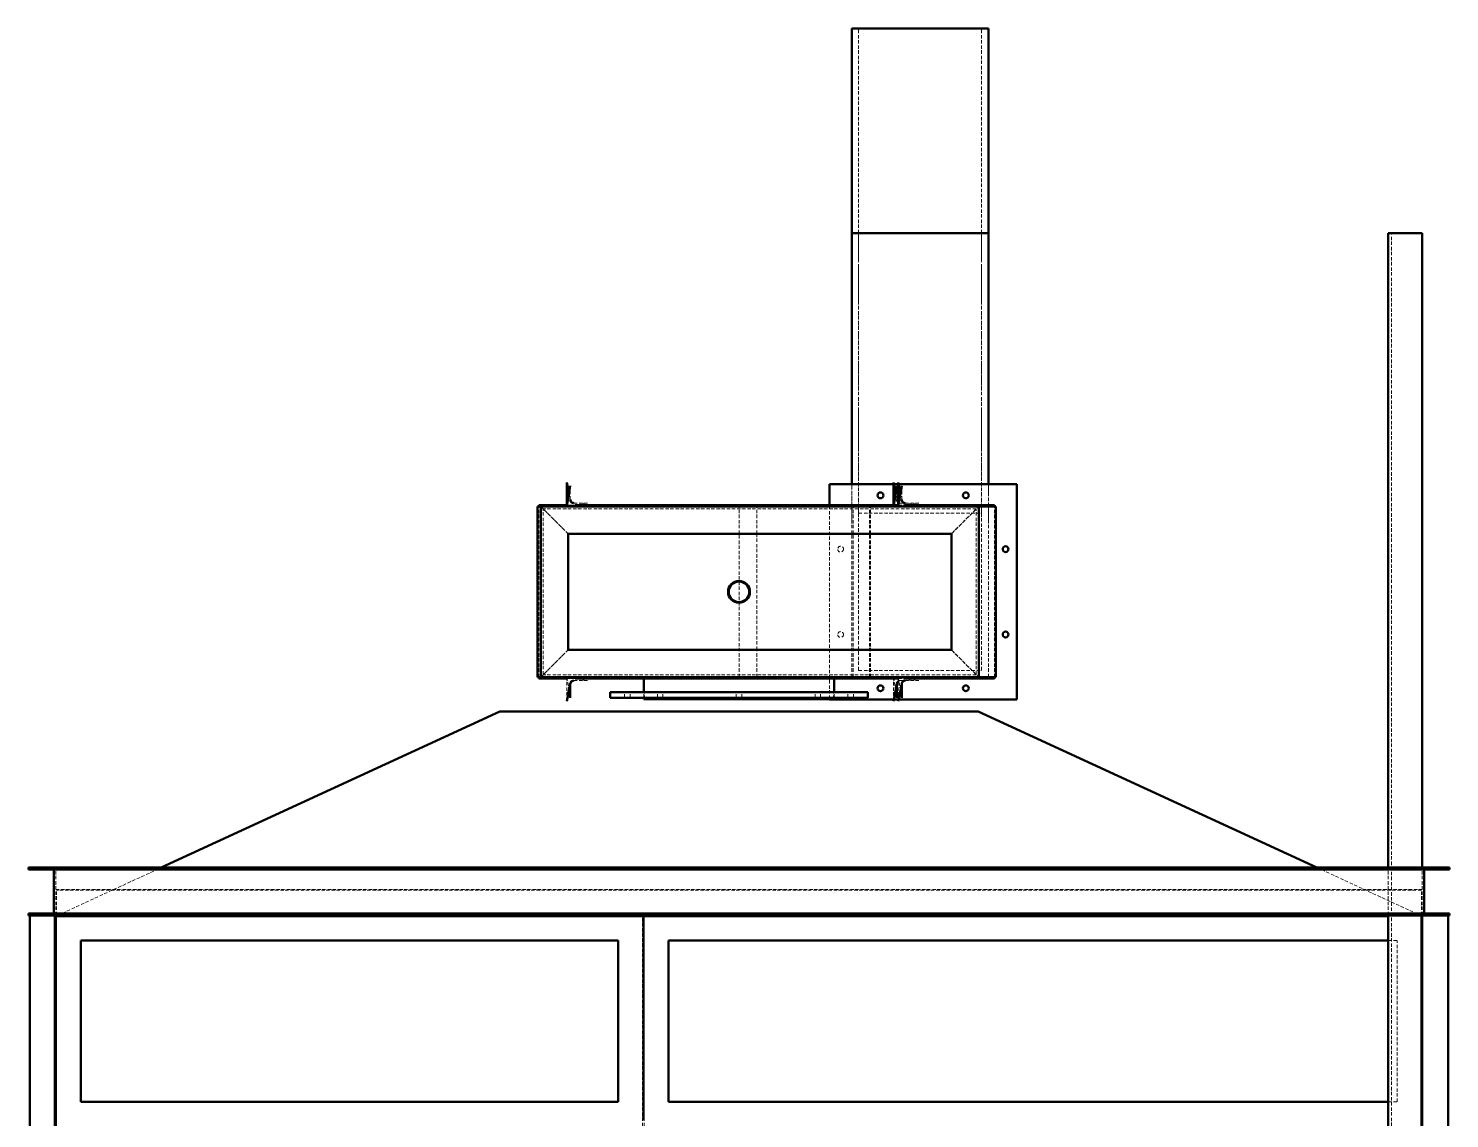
# Model space of a CAD drawing. Header units: millimetres. Extents: x 906 to 10971, y 270 to 8664.
# Drawn here: x 906 to 2986, y 6728 to 8324 of the extents above; entities that cross this region are included whole.
import ezdxf

# ---------------------------------------------------------------- set-up
doc = ezdxf.new("R2010")
doc.units = ezdxf.units.MM
doc.linetypes.add('Hidden', pattern=[15, 5, -3, 5, -2])
for name, color, linetype, lineweight in [('Default', 7, 'Continuous', 50), ('Edges', 7, 'Hidden', 15), ('HiddenEdges', 2, 'Hidden', 15), ('HiddenSilhouettes', 2, 'Hidden', 15), ('Silhouettes', 7, 'Continuous', 50)]:
    doc.layers.add(name, color=color, linetype=linetype, lineweight=lineweight)

# ---------------------------------------------------------------- blocks, each defined once
blk = doc.blocks.new('Left')
at = {"layer": 'Edges'}
for points in [[(-251.9, 1334.4), (-221.9, 1339.4)], [(233.1, 1334.4), (263.1, 1339.4)], [(-251.9, 1084.4), (-221.9, 1079.4)], [(233.1, 1084.4), (263.1, 1079.4)]]:
    blk.add_lwpolyline(points, dxfattribs=at)
for points in [[(-246.9, 1344.4, 0), (-246.9, 1364.4, 0)], [(231.1, 1344.4, 0), (231.1, 1364.4, 0)], [(238.1, 1344.4, 0), (238.1, 1364.4, 0)], [(-290.1, 1334.4, 0), (-250.1, 1294.4, 0)], [(-241.9, 1339.4, 0), (-221.9, 1339.4, 0)], [(26, 1334.4, 0), (26, 1336.4, 0)], [(243.1, 1339.4, 0), (256.1, 1339.4, 0)], [(243.1, 1339.4, 0), (263.1, 1339.4, 0)], [(310.9, 1294.4, 0), (350.9, 1334.4, 0)], [(26, 1124.4, 0), (26, 1294.4, 0)], [(-290.1, 1084.4, 0), (-250.1, 1124.4, 0)], [(310.9, 1124.4, 0), (350.9, 1084.4, 0)], [(-251.9, 1049.4, 0), (-251.9, 1084.4, 0)], [(26, 1082.4, 0), (26, 1084.4, 0)], [(226.1, 1049.4, 0), (226.1, 1082.4, 0)], [(233.1, 1049.4, 0), (233.1, 1084.4, 0)], [(-241.9, 1079.4, 0), (-221.9, 1079.4, 0)], [(243.1, 1079.4, 0), (263.1, 1079.4, 0)]]:
    blk.add_polyline3d(points, dxfattribs=at)
blk.add_polyline3d([(256.1, 1339.4, 0)], close=True, dxfattribs=at)
at = {"layer": 'HiddenEdges'}
for points in [[(226.1, 1334.4), (256.1, 1339.4)], [(226.1, 1084.4), (256.1, 1079.4)]]:
    blk.add_lwpolyline(points, dxfattribs=at)
for points in [[(175, 1734.4, 0), (175, 2034.4, 0)], [(355, 1734.4, 0), (355, 2034.4, 0)], [(165, 1683.4, 0), (165, 1734.4, 0)], [(175, 1694.2, 0), (175, 1734.4, 0)], [(355, 1694.2, 0), (355, 1734.4, 0)], [(365, 1683.4, 0), (365, 1734.4, 0)], [(955, -1965.6, 0), (955, 1734.4, 0)], [(175, 1654.4, 0), (175, 1694.2, 0)], [(355, 1654.4, 0), (355, 1694.2, 0)], [(165, 1632.7, 0), (165, 1683.4, 0)], [(365, 1632.7, 0), (365, 1683.4, 0)], [(175, 1615.4, 0), (175, 1654.4, 0)], [(355, 1615.4, 0), (355, 1654.4, 0)], [(165, 1582.7, 0), (165, 1632.7, 0)], [(365, 1582.7, 0), (365, 1632.7, 0)], [(175, 1541.1, 0), (175, 1615.4, 0)], [(355, 1541.1, 0), (355, 1615.4, 0)], [(165, 1533.5, 0), (165, 1582.7, 0)], [(365, 1533.5, 0), (365, 1582.7, 0)], [(175, 1506.6, 0), (175, 1541.1, 0)], [(355, 1506.6, 0), (355, 1541.1, 0)], [(165, 1439.3, 0), (165, 1533.5, 0)], [(365, 1439.3, 0), (365, 1533.5, 0)], [(175, 1474.3, 0), (175, 1506.6, 0)], [(355, 1474.3, 0), (355, 1506.6, 0)], [(175, 1417.5, 0), (175, 1474.3, 0)], [(355, 1417.5, 0), (355, 1474.3, 0)], [(165, 1394.8, 0), (165, 1439.3, 0)], [(365, 1394.8, 0), (365, 1439.3, 0)], [(175, 1393.5, 0), (175, 1417.5, 0)], [(355, 1393.5, 0), (355, 1417.5, 0)], [(165, 1352.3, 0), (165, 1394.8, 0)], [(365, 1352.3, 0), (365, 1394.8, 0)], [(175, 1372.8, 0), (175, 1393.5, 0)], [(175, 1342.1, 0), (175, 1372.8, 0)], [(355, 1372.8, 0), (355, 1393.5, 0)], [(355, 1342.1, 0), (355, 1372.8, 0)], [(165, 1312.3, 0), (165, 1352.3, 0)], [(365, 1312.3, 0), (365, 1352.3, 0)], [(-293.4, 1334.4, 0), (-288.6, 1334.4, 0)], [(-291.4, 1336.4, 0), (-286.6, 1336.4, 0)], [(-291.4, 1334.4, 0), (-286.6, 1334.4, 0)], [(-286, 1334.4, 0), (-291.3, 1334.4, 0)], [(-286.6, 1336.4, 0), (-278.7, 1336.4, 0)], [(-278.7, 1336.4, 0), (-267.7, 1336.4, 0)], [(-267.7, 1336.4, 0), (-253.7, 1336.4, 0)], [(-253.7, 1336.4, 0), (-237, 1336.4, 0)], [(-237, 1336.4, 0), (-217.7, 1336.4, 0)], [(-217.7, 1336.4, 0), (-196.1, 1336.4, 0)], [(-196.1, 1336.4, 0), (-172.2, 1336.4, 0)], [(-172.2, 1336.4, 0), (-146.5, 1336.4, 0)], [(-146.5, 1336.4, 0), (-119.2, 1336.4, 0)], [(-119.2, 1336.4, 0), (-90.5, 1336.4, 0)], [(-90.5, 1336.4, 0), (-60.9, 1336.4, 0)], [(-60.9, 1336.4, 0), (-30.6, 1336.4, 0)], [(-30.6, 1336.4, 0), (0, 1336.4, 0)], [(0, 1336.4, 0), (-10.7, 1336.4, 0)], [(165, 1336.4, 0), (0, 1336.4, 0)], [(0, 1334.4, 0), (0, 1336.4, 0)], [(0, 1084.4, 0), (0, 1334.4, 0)], [(20.4, 1336.4, 0), (28, 1336.4, 0)], [(26, 1294.4, 0), (26, 1334.4, 0)], [(165, 1334.4, 0), (165, 1336.4, 0)], [(374, 1336.4, 0), (165, 1336.4, 0)], [(374, 1334.4, 0), (165, 1334.4, 0)], [(165, 1084.4, 0), (165, 1334.4, 0)], [(175, 1332.3, 0), (175, 1342.1, 0)], [(175, 1326.4, 0), (175, 1332.3, 0)], [(190.9, 1084.4, 0), (190.9, 1334.4, 0)], [(236.1, 1339.4, 0), (243.1, 1339.4, 0)], [(325, 1334.4, 0), (365, 1334.4, 0)], [(355, 1332.3, 0), (355, 1342.1, 0)], [(355, 1326.4, 0), (355, 1332.3, 0)], [(367.3, 1334.4, 0), (372.3, 1334.4, 0)], [(374, 1084.4, 0), (374, 1334.4, 0)], [(376, 1334.4, 0), (374, 1334.4, 0)], [(347.3, 1330.8, 0), (-286.5, 1330.8, 0)], [(-250.1, 1294.4, 0), (-286.5, 1330.8, 0)], [(175, 1324.4, 0), (175, 1326.4, 0)], [(347.3, 1330.8, 0), (310.9, 1294.4, 0)], [(347.3, 1088, 0), (347.3, 1330.8, 0)], [(355, 1324.4, 0), (355, 1326.4, 0)], [(-250.1, 1124.4, 0), (-286.5, 1088, 0)], [(26, 1084.4, 0), (26, 1124.4, 0)], [(347.3, 1088, 0), (310.9, 1124.4, 0)], [(-293.4, 1084.4, 0), (-288.6, 1084.4, 0)], [(-291.4, 1084.4, 0), (-286.6, 1084.4, 0)], [(-291.4, 1082.4, 0), (-286.6, 1082.4, 0)], [(-286.6, 1082.4, 0), (-278.7, 1082.4, 0)], [(347.3, 1088, 0), (-286.5, 1088, 0)], [(-278.7, 1082.4, 0), (-267.7, 1082.4, 0)], [(-267.7, 1082.4, 0), (-253.7, 1082.4, 0)], [(-253.7, 1082.4, 0), (-237, 1082.4, 0)], [(-237, 1082.4, 0), (-217.7, 1082.4, 0)], [(-217.7, 1082.4, 0), (-196.1, 1082.4, 0)], [(-196.1, 1082.4, 0), (-172.2, 1082.4, 0)], [(-172.2, 1082.4, 0), (-146.5, 1082.4, 0)], [(-146.5, 1082.4, 0), (-119.2, 1082.4, 0)], [(-131.7, 1082.4, 0), (-136.8, 1082.4, 0)], [(-119.2, 1082.4, 0), (-90.5, 1082.4, 0)], [(-97.9, 1082.4, 0), (-112, 1082.4, 0)], [(-90.5, 1082.4, 0), (-60.9, 1082.4, 0)], [(-62.9, 1082.4, 0), (-81.4, 1082.4, 0)], [(-60.9, 1082.4, 0), (-30.6, 1082.4, 0)], [(-21.7, 1082.4, 0), (-42.8, 1082.4, 0)], [(-30.6, 1082.4, 0), (0, 1082.4, 0)], [(0, 1082.4, 0), (0, 1084.4, 0)], [(165, 1082.4, 0), (0, 1082.4, 0)], [(21.7, 1082.4, 0), (42.8, 1082.4, 0)], [(42.8, 1082.4, 0), (62.9, 1082.4, 0)], [(81.4, 1082.4, 0), (97.9, 1082.4, 0)], [(123.4, 1082.4, 0), (131.7, 1082.4, 0)], [(165, 1082.4, 0), (165, 1084.4, 0)], [(374, 1082.4, 0), (165, 1082.4, 0)], [(175, 1094.4, 0), (355, 1094.4, 0)], [(226.1, 1082.4, 0), (226.1, 1084.4, 0)], [(376, 1084.4, 0), (374, 1084.4, 0)], [(-163.5, 1062.4, 0), (-161.5, 1062.4, 0)], [(-131.7, 1062.4, 0), (-136.8, 1062.4, 0)], [(-112, 1062.4, 0), (-123.4, 1062.4, 0)], [(-114.6, 1062.4, 0), (-116.6, 1062.4, 0)], [(-81.4, 1062.4, 0), (-97.9, 1062.4, 0)], [(-62.9, 1062.4, 0), (-81.4, 1062.4, 0)], [(-42.8, 1062.4, 0), (-62.9, 1062.4, 0)], [(-21.7, 1062.4, 0), (-42.8, 1062.4, 0)], [(21.7, 1062.4, 0), (42.8, 1062.4, 0)], [(42.8, 1062.4, 0), (62.9, 1062.4, 0)], [(62.9, 1062.4, 0), (81.4, 1062.4, 0)], [(81.4, 1062.4, 0), (97.9, 1062.4, 0)], [(112, 1062.4, 0), (123.4, 1062.4, 0)], [(116.6, 1062.4, 0), (114.6, 1062.4, 0)], [(131.7, 1062.4, 0), (136.8, 1062.4, 0)], [(163.5, 1062.4, 0), (161.5, 1062.4, 0)], [(236.1, 1079.4, 0), (256.1, 1079.4, 0)], [(-163.5, 1054.4, 0), (-161.5, 1054.4, 0)], [(-136.8, 1052.4, 0), (-138.5, 1052.4, 0)], [(-131.7, 1054.4, 0), (-136.8, 1054.4, 0)], [(-131.7, 1052.4, 0), (-136.8, 1052.4, 0)], [(-123.4, 1052.4, 0), (-131.7, 1052.4, 0)], [(-112, 1054.4, 0), (-123.4, 1054.4, 0)], [(-112, 1052.4, 0), (-123.4, 1052.4, 0)], [(-114.6, 1054.4, 0), (-116.6, 1054.4, 0)], [(-97.9, 1052.4, 0), (-112, 1052.4, 0)], [(-81.4, 1054.4, 0), (-97.9, 1054.4, 0)], [(-81.4, 1052.4, 0), (-97.9, 1052.4, 0)], [(-62.9, 1054.4, 0), (-81.4, 1054.4, 0)], [(-62.9, 1052.4, 0), (-81.4, 1052.4, 0)], [(-42.8, 1054.4, 0), (-62.9, 1054.4, 0)], [(-42.8, 1052.4, 0), (-62.9, 1052.4, 0)], [(-21.7, 1054.4, 0), (-42.8, 1054.4, 0)], [(-21.7, 1052.4, 0), (-42.8, 1052.4, 0)], [(21.7, 1054.4, 0), (42.8, 1054.4, 0)], [(21.7, 1052.4, 0), (42.8, 1052.4, 0)], [(42.8, 1054.4, 0), (62.9, 1054.4, 0)], [(42.8, 1052.4, 0), (62.9, 1052.4, 0)], [(62.9, 1054.4, 0), (81.4, 1054.4, 0)], [(62.9, 1052.4, 0), (81.4, 1052.4, 0)], [(81.4, 1054.4, 0), (97.9, 1054.4, 0)], [(81.4, 1052.4, 0), (97.9, 1052.4, 0)], [(97.9, 1052.4, 0), (112, 1052.4, 0)], [(112, 1054.4, 0), (123.4, 1054.4, 0)], [(112, 1052.4, 0), (123.4, 1052.4, 0)], [(116.6, 1054.4, 0), (114.6, 1054.4, 0)], [(123.4, 1052.4, 0), (131.7, 1052.4, 0)], [(131.7, 1054.4, 0), (136.8, 1054.4, 0)], [(131.7, 1052.4, 0), (136.8, 1052.4, 0)], [(136.8, 1052.4, 0), (138.5, 1052.4, 0)], [(163.5, 1054.4, 0), (161.5, 1054.4, 0)], [(-1000, 735.6, 0), (-1000, 805.6, 0)], [(998.8, 772.4, 0), (-998.8, 772.4, 0)], [(-998.8, 735.6, 0), (-998.8, 772.4, 0)], [(-985, 772.4, 0), (-985, 773.6, 0)], [(985, 772.4, 0), (985, 773.6, 0)], [(998.8, 735.6, 0), (998.8, 772.4, 0)], [(-1036.8, 426.8, 0), (-1036.8, 734.4, 0)], [(-1000, 734.4, 0), (-1036.8, 734.4, 0)], [(-998.8, 426.8, 0), (-998.8, 734.4, 0)], [(-141.2, 426.8, 0), (-141.2, 734.4, 0)], [(-138.8, 426.8, 0), (-138.8, 734.4, 0)], [(1036.8, 734.4, 0), (1000, 734.4, 0)], [(1036.8, 426.8, 0), (1036.8, 734.4, 0)], [(-1036.8, 720.6, 0), (-1038, 720.6, 0)], [(1038, 720.6, 0), (1036.8, 720.6, 0)], [(-1036.8, 440.6, 0), (-1038, 440.6, 0)], [(1038, 440.6, 0), (1036.8, 440.6, 0)]]:
    blk.add_polyline3d(points, dxfattribs=at)
blk.add_polyline3d([(26, 1084.4, 0)], close=True, dxfattribs=at)
at = {"layer": 'HiddenSilhouettes'}
for points in [[(226.1, 1334.4), (226.4, 1336.4)], [(234, 1340), (236.1, 1339.4)], [(-251.9, 1084.4), (-248.7, 1065.3)], [(226.1, 1084.4), (229.3, 1065.3)], [(233.1, 1084.4), (236.2, 1065.3)], [(-997.4, 735.6), (-845.7, 805.6)]]:
    blk.add_lwpolyline(points, dxfattribs=at)
for points in [[(175, 1684.2, 0), (175, 1734.4, 0)], [(355, 1684.2, 0), (355, 1734.4, 0)], [(175, 1634.3, 0), (175, 1684.2, 0)], [(355, 1634.3, 0), (355, 1684.2, 0)], [(175, 1585, 0), (175, 1634.3, 0)], [(355, 1585, 0), (355, 1634.3, 0)], [(175, 1489.5, 0), (175, 1585, 0)], [(355, 1489.5, 0), (355, 1585, 0)], [(175, 1443.8, 0), (175, 1489.5, 0)], [(355, 1443.8, 0), (355, 1489.5, 0)], [(175, 1400, 0), (175, 1443.8, 0)], [(355, 1400, 0), (355, 1443.8, 0)], [(175, 1318.8, 0), (175, 1400, 0)], [(355, 1318.8, 0), (355, 1400, 0)], [(-248.7, 1353.5, 0), (-246.9, 1344.4, 0)], [(165, 1336.3, 0), (165, 1366.9, 0)], [(229.3, 1353.5, 0), (231.1, 1344.4, 0)], [(233.1, 1366.9, 0), (233.6, 1366.9, 0)], [(236.2, 1353.5, 0), (238.1, 1344.4, 0)], [(365, 1334.4, 0), (365, 1366.9, 0)], [(-293, 1084.4, 0), (-293, 1334.4, 0)], [(-251.6, 1336.4, 0), (-250.3, 1336.4, 0)], [(-250.3, 1336.4, 0), (-239.9, 1336.4, 0)], [(-34.6, 1334.4, 0), (-34.6, 1336.4, 0)], [(34.6, 1334.4, 0), (34.6, 1336.4, 0)], [(132.5, 1052.4, 0), (132.5, 1336.4, 0)], [(167, 1084.4, 0), (167, 1334.4, 0)], [(192.3, 1084.4, 0), (192.3, 1334.4, 0)], [(226.1, 1334.4, 0), (226.1, 1336.4, 0)], [(233.4, 1336.4, 0), (245.1, 1336.4, 0)], [(365, 1084.4, 0), (365, 1334.4, 0)], [(-286.5, 1088, 0), (-286.5, 1330.8, 0)], [(175, 1324.4, 0), (355, 1324.4, 0)], [(175, 1094.4, 0), (175, 1324.4, 0)], [(355, 1094.4, 0), (355, 1324.4, 0)], [(-291.3, 1084.4, 0), (-286, 1084.4, 0)], [(-290.1, 1084.4, 0), (-288, 1084.4, 0)], [(-251.9, 1082.4, 0), (-250.3, 1082.4, 0)], [(-250.3, 1082.4, 0), (-239.9, 1082.4, 0)], [(-138.5, 1082.4, 0), (-138.5, 1084.4, 0)], [(-138.5, 1052.4, 0), (-138.5, 1082.4, 0)], [(-137.8, 1082.4, 0), (-132.7, 1082.4, 0)], [(-112.9, 1082.4, 0), (-98.6, 1082.4, 0)], [(-82, 1082.4, 0), (-65, 1082.4, 0)], [(-43.1, 1082.4, 0), (-21.8, 1082.4, 0)], [(-21.8, 1082.4, 0), (0, 1082.4, 0)], [(21.8, 1082.4, 0), (43.1, 1082.4, 0)], [(43.1, 1082.4, 0), (63.3, 1082.4, 0)], [(82, 1082.4, 0), (98.6, 1082.4, 0)], [(124.3, 1082.4, 0), (130, 1082.4, 0)], [(138.5, 1082.4, 0), (138.5, 1084.4, 0)], [(138.5, 1052.4, 0), (138.5, 1082.4, 0)], [(233.1, 1082.4, 0), (245.1, 1082.4, 0)], [(325, 1084.4, 0), (374, 1084.4, 0)], [(325, 1084.4, 0), (365, 1084.4, 0)], [(347.5, 1084.4, 0), (372.3, 1084.4, 0)], [(349.4, 1084.4, 0), (350.9, 1084.4, 0)], [(-167.5, 1054.4, 0), (-167.5, 1062.4, 0)], [(-159.5, 1054.4, 0), (-159.5, 1062.4, 0)], [(-139.5, 1054.4, 0), (-139.5, 1062.4, 0)], [(-119.5, 1054.4, 0), (-119.5, 1062.4, 0)], [(-111.7, 1054.4, 0), (-111.7, 1062.4, 0)], [(-4, 1054.4, 0), (-4, 1062.4, 0)], [(4, 1054.4, 0), (4, 1062.4, 0)], [(111.7, 1054.4, 0), (111.7, 1062.4, 0)], [(119.5, 1054.4, 0), (119.5, 1062.4, 0)], [(139.5, 1054.4, 0), (139.5, 1062.4, 0)], [(159.5, 1054.4, 0), (159.5, 1062.4, 0)], [(167.5, 1054.4, 0), (167.5, 1062.4, 0)], [(233.1, 1078.2, 0), (233.6, 1078.7, 0)], [(233.6, 1078.7, 0), (236.1, 1079.4, 0)], [(226.1, 1051.9, 0), (226.6, 1051.9, 0)], [(233.1, 1051.9, 0), (233.6, 1051.9, 0)], [(845.7, 805.6, 0), (1000, 734.4, 0)], [(950, 735.6, 0), (950, 805.6, 0)], [(1000, 735.6, 0), (1000, 805.6, 0)], [(-1000, 773.6, 0), (1000, 773.6, 0)], [(-1038, 735.6, 0), (-1038, 735.6, 0)], [(-1000, 735.6, 0), (-1000, 735.6, 0)], [(-140, 734.4, 0), (-140, 735.6, 0)], [(950, 734.4, 0), (1000, 734.4, 0)], [(1038, 735.6, 0), (1038, 735.6, 0)], [(950, 698.8, 0), (963.2, 698.8, 0)], [(963.2, 462.4, 0), (963.2, 698.8, 0)], [(950, 462.4, 0), (963.2, 462.4, 0)]]:
    blk.add_polyline3d(points, dxfattribs=at)
for points in [[(-293, 1084.4, 0)], [(374, 1084.4, 0)], [(-1003, 802.6, 0)], [(1003, 802.6, 0)]]:
    blk.add_polyline3d(points, close=True, dxfattribs=at)
for centre in [(148.7, 1271.9), (148.7, 1146.9)]:
    blk.add_circle(centre, 4.25, dxfattribs=at)
for centre, start, end in [((236.1, 1344.4), 244.8163, 249.7495), ((236.1, 1344.4), 249.7495, 254.2499), ((236.1, 1344.4), 254.2499, 256.5002), ((236.1, 1344.4), 256.5002, 258.75), ((236.1, 1344.4), 258.75, 267.7498), ((236.1, 1344.4), 267.7498, 269.9997), ((236.1, 1074.4), 90.0003, 127.4529)]:
    blk.add_arc(centre, 5, start, end, dxfattribs=at)
at = {"layer": 'Silhouettes'}
for points in [[(-251.9, 1369.4), (-251.9, 1334.4), (-246.9, 1364.4)], [(-251.9, 1369.4), (-248.7, 1353.5)], [(226.1, 1369.4), (229.3, 1353.5)], [(226.4, 1336.4), (231.1, 1364.4)], [(233.1, 1369.4), (233.1, 1334.4), (238.1, 1364.4)], [(233.1, 1369.4), (236.2, 1353.5)], [(-246.9, 1344.4), (-246.2, 1341.9)], [(-246.2, 1341.9), (-244.4, 1340.1)], [(231.1, 1344.4), (231.8, 1341.9)], [(238.1, 1344.4), (238.7, 1341.9)], [(-248.7, 1065.3), (-246.9, 1054.4)], [(-246.9, 1074.4), (-246.2, 1076.9)], [(-246.2, 1076.9), (-244.4, 1078.7)], [(226.1, 1049.4), (231.1, 1074.4)], [(229.3, 1065.3), (231.1, 1054.4)], [(231.1, 1074.4), (231.8, 1076.9)], [(238.1, 1054.4), (238.1, 1074.4), (233.1, 1049.4)], [(236.2, 1065.3), (238.1, 1054.4)], [(238.1, 1074.4), (238.7, 1076.9)], [(-845.7, 805.6), (-350, 1034.4)], [(350, 1034.4), (845.7, 805.6)], [(-1000, 734.4), (-997.4, 735.6)]]:
    blk.add_lwpolyline(points, dxfattribs=at)
for points in [[(165, 2034.4, 0), (365, 2034.4, 0)], [(165, 1734.4, 0), (165, 2034.4, 0)], [(365, 1734.4, 0), (365, 2034.4, 0)], [(165, 1366.9, 0), (165, 1734.4, 0)], [(165, 1734.4, 0), (365, 1734.4, 0)], [(365, 1366.9, 0), (365, 1734.4, 0)], [(950, 1734.4, 0), (1000, 1734.4, 0)], [(950, 805.6, 0), (950, 1734.4, 0)], [(1000, 805.6, 0), (1000, 1734.4, 0)], [(132.5, 1366.9, 0), (233.1, 1366.9, 0)], [(132.5, 1336.4, 0), (132.5, 1366.9, 0)], [(226.1, 1336.4, 0), (226.1, 1369.4, 0)], [(233.6, 1366.9, 0), (406.5, 1366.9, 0)], [(406.5, 1051.9, 0), (406.5, 1366.9, 0)], [(-295, 1334.4, 0), (-288, 1334.4, 0)], [(-295, 1084.4, 0), (-295, 1334.4, 0)], [(-293, 1336.4, 0), (-291.3, 1336.4, 0)], [(-293, 1334.4, 0), (-293, 1336.4, 0)], [(-291.3, 1336.4, 0), (-286, 1336.4, 0)], [(-290.1, 1334.4, 0), (350.9, 1334.4, 0)], [(-290.1, 1084.4, 0), (-290.1, 1334.4, 0)], [(-286, 1336.4, 0), (-277.4, 1336.4, 0)], [(-277.4, 1336.4, 0), (-265.4, 1336.4, 0)], [(-265.4, 1336.4, 0), (-251.6, 1336.4, 0)], [(-244.4, 1340.1, 0), (-241.9, 1339.4, 0)], [(-239.9, 1336.4, 0), (-232.1, 1336.4, 0)], [(-232.1, 1336.4, 0), (-211.1, 1336.4, 0)], [(-211.1, 1336.4, 0), (-187.5, 1336.4, 0)], [(-187.5, 1336.4, 0), (-161.5, 1336.4, 0)], [(-161.5, 1336.4, 0), (-133.5, 1336.4, 0)], [(-133.5, 1336.4, 0), (-103.7, 1336.4, 0)], [(-103.7, 1336.4, 0), (-72.6, 1336.4, 0)], [(-72.6, 1336.4, 0), (-40.3, 1336.4, 0)], [(-40.3, 1336.4, 0), (-7.3, 1336.4, 0)], [(-7.3, 1336.4, 0), (26, 1336.4, 0)], [(26, 1336.4, 0), (60.1, 1336.4, 0)], [(60.1, 1336.4, 0), (233.4, 1336.4, 0)], [(231.8, 1341.9, 0), (233.6, 1340.1, 0)], [(233.6, 1340.1, 0), (234, 1340, 0)], [(238.7, 1341.9, 0), (240.6, 1340.1, 0)], [(240.6, 1340.1, 0), (243.1, 1339.4, 0)], [(245.1, 1336.4, 0), (372.3, 1336.4, 0)], [(347.5, 1334.4, 0), (367.3, 1334.4, 0)], [(349.4, 1334.4, 0), (360.9, 1334.4, 0)], [(350.9, 1084.4, 0), (350.9, 1334.4, 0)], [(360.9, 1334.4, 0), (369.3, 1334.4, 0)], [(369.3, 1334.4, 0), (374.3, 1334.4, 0)], [(372.3, 1336.4, 0), (374, 1336.4, 0)], [(374, 1334.4, 0), (374, 1336.4, 0)], [(374.3, 1334.4, 0), (376, 1334.4, 0)], [(376, 1084.4, 0), (376, 1334.4, 0)], [(-250.1, 1294.4, 0), (310.9, 1294.4, 0)], [(-250.1, 1124.4, 0), (-250.1, 1294.4, 0)], [(310.9, 1124.4, 0), (310.9, 1294.4, 0)], [(-250.1, 1124.4, 0), (310.9, 1124.4, 0)], [(-295, 1084.4, 0), (-290.1, 1084.4, 0)], [(-293, 1082.4, 0), (-293, 1084.4, 0)], [(-293, 1082.4, 0), (-291.3, 1082.4, 0)], [(-291.3, 1082.4, 0), (-286, 1082.4, 0)], [(-290.1, 1084.4, 0), (350.9, 1084.4, 0)], [(-286, 1082.4, 0), (-277.4, 1082.4, 0)], [(-277.4, 1082.4, 0), (-265.4, 1082.4, 0)], [(-265.4, 1082.4, 0), (-251.9, 1082.4, 0)], [(-239.9, 1082.4, 0), (-232.1, 1082.4, 0)], [(-232.1, 1082.4, 0), (-211.1, 1082.4, 0)], [(-211.1, 1082.4, 0), (-187.5, 1082.4, 0)], [(-187.5, 1082.4, 0), (-161.5, 1082.4, 0)], [(-161.5, 1082.4, 0), (-133.5, 1082.4, 0)], [(-139.5, 1062.4, 0), (-139.5, 1082.4, 0)], [(-133.5, 1082.4, 0), (-103.7, 1082.4, 0)], [(-103.7, 1082.4, 0), (-72.6, 1082.4, 0)], [(-72.6, 1082.4, 0), (-40.3, 1082.4, 0)], [(-40.3, 1082.4, 0), (-7.3, 1082.4, 0)], [(-7.3, 1082.4, 0), (26, 1082.4, 0)], [(26, 1082.4, 0), (60.1, 1082.4, 0)], [(60.1, 1082.4, 0), (233.1, 1082.4, 0)], [(139.5, 1062.4, 0), (139.5, 1082.4, 0)], [(245.1, 1082.4, 0), (372.3, 1082.4, 0)], [(350.9, 1084.4, 0), (360.9, 1084.4, 0)], [(360.9, 1084.4, 0), (369.3, 1084.4, 0)], [(369.3, 1084.4, 0), (374.3, 1084.4, 0)], [(372.3, 1082.4, 0), (374, 1082.4, 0)], [(374, 1082.4, 0), (374, 1084.4, 0)], [(374.3, 1084.4, 0), (376, 1084.4, 0)], [(-251.9, 1049.4, 0), (-246.9, 1074.4, 0)], [(-246.9, 1054.4, 0), (-246.9, 1074.4, 0)], [(-244.4, 1078.7, 0), (-241.9, 1079.4, 0)], [(-188.5, 1062.4, 0), (-186.9, 1062.4, 0)], [(-188.5, 1054.4, 0), (-188.5, 1062.4, 0)], [(-186.9, 1062.4, 0), (-182.1, 1062.4, 0)], [(-182.1, 1062.4, 0), (-174.2, 1062.4, 0)], [(-174.2, 1062.4, 0), (-163.2, 1062.4, 0)], [(-163.2, 1062.4, 0), (-149.5, 1062.4, 0)], [(-149.5, 1062.4, 0), (-114.8, 1062.4, 0)], [(-114.8, 1062.4, 0), (-94.2, 1062.4, 0)], [(-94.2, 1062.4, 0), (-72.1, 1062.4, 0)], [(-72.1, 1062.4, 0), (-48.8, 1062.4, 0)], [(-48.8, 1062.4, 0), (-24.6, 1062.4, 0)], [(-24.6, 1062.4, 0), (24.6, 1062.4, 0)], [(24.6, 1062.4, 0), (48.8, 1062.4, 0)], [(48.8, 1062.4, 0), (72.1, 1062.4, 0)], [(72.1, 1062.4, 0), (94.2, 1062.4, 0)], [(94.2, 1062.4, 0), (114.8, 1062.4, 0)], [(114.8, 1062.4, 0), (149.5, 1062.4, 0)], [(149.5, 1062.4, 0), (163.2, 1062.4, 0)], [(163.2, 1062.4, 0), (174.2, 1062.4, 0)], [(174.2, 1062.4, 0), (182.1, 1062.4, 0)], [(182.1, 1062.4, 0), (186.9, 1062.4, 0)], [(186.9, 1062.4, 0), (188.5, 1062.4, 0)], [(188.5, 1054.4, 0), (188.5, 1062.4, 0)], [(231.1, 1054.4, 0), (231.1, 1074.4, 0)], [(231.8, 1076.9, 0), (233.1, 1078.2, 0)], [(238.7, 1076.9, 0), (240.6, 1078.7, 0)], [(240.6, 1078.7, 0), (243.1, 1079.4, 0)], [(-188.5, 1054.4, 0), (-186.9, 1054.4, 0)], [(-186.9, 1054.4, 0), (-182.1, 1054.4, 0)], [(-182.1, 1054.4, 0), (-174.2, 1054.4, 0)], [(-174.2, 1054.4, 0), (-163.2, 1054.4, 0)], [(-163.2, 1054.4, 0), (-149.5, 1054.4, 0)], [(-149.5, 1054.4, 0), (-114.8, 1054.4, 0)], [(-139.5, 1052.4, 0), (-139.5, 1054.4, 0)], [(-139.5, 1052.4, 0), (-137.8, 1052.4, 0)], [(-137.8, 1052.4, 0), (-132.7, 1052.4, 0)], [(-132.7, 1052.4, 0), (-124.3, 1052.4, 0)], [(-124.3, 1052.4, 0), (-112.9, 1052.4, 0)], [(-114.8, 1054.4, 0), (-94.2, 1054.4, 0)], [(-112.9, 1052.4, 0), (-82, 1052.4, 0)], [(-94.2, 1054.4, 0), (-72.1, 1054.4, 0)], [(-82, 1052.4, 0), (-63.3, 1052.4, 0)], [(-72.1, 1054.4, 0), (-48.8, 1054.4, 0)], [(-63.3, 1052.4, 0), (-43.1, 1052.4, 0)], [(-48.8, 1054.4, 0), (-24.6, 1054.4, 0)], [(-43.1, 1052.4, 0), (-21.8, 1052.4, 0)], [(-24.6, 1054.4, 0), (24.6, 1054.4, 0)], [(-21.8, 1052.4, 0), (21.8, 1052.4, 0)], [(21.8, 1052.4, 0), (43.1, 1052.4, 0)], [(24.6, 1054.4, 0), (48.8, 1054.4, 0)], [(43.1, 1052.4, 0), (63.3, 1052.4, 0)], [(48.8, 1054.4, 0), (72.1, 1054.4, 0)], [(63.3, 1052.4, 0), (82, 1052.4, 0)], [(72.1, 1054.4, 0), (94.2, 1054.4, 0)], [(82, 1052.4, 0), (112.9, 1052.4, 0)], [(94.2, 1054.4, 0), (114.8, 1054.4, 0)], [(112.9, 1052.4, 0), (124.3, 1052.4, 0)], [(114.8, 1054.4, 0), (149.5, 1054.4, 0)], [(124.3, 1052.4, 0), (132.7, 1052.4, 0)], [(132.5, 1051.9, 0), (132.5, 1052.4, 0)], [(132.5, 1051.9, 0), (226.1, 1051.9, 0)], [(132.7, 1052.4, 0), (137.8, 1052.4, 0)], [(137.8, 1052.4, 0), (139.5, 1052.4, 0)], [(139.5, 1052.4, 0), (139.5, 1054.4, 0)], [(149.5, 1054.4, 0), (163.2, 1054.4, 0)], [(163.2, 1054.4, 0), (174.2, 1054.4, 0)], [(174.2, 1054.4, 0), (182.1, 1054.4, 0)], [(182.1, 1054.4, 0), (186.9, 1054.4, 0)], [(186.9, 1054.4, 0), (188.5, 1054.4, 0)], [(226.6, 1051.9, 0), (233.1, 1051.9, 0)], [(233.6, 1051.9, 0), (406.5, 1051.9, 0)], [(-350, 1034.4, 0), (350, 1034.4, 0)], [(-1040, 802.6, 0), (-1040, 805.6, 0)], [(-1040, 805.6, 0), (1040, 805.6, 0)], [(-1040, 802.6, 0), (1040, 802.6, 0)], [(-1003, 738.6, 0), (-1003, 802.6, 0)], [(1003, 738.6, 0), (1003, 802.6, 0)], [(1040, 802.6, 0), (1040, 805.6, 0)], [(-1040, 735.6, 0), (-1040, 738.6, 0)], [(-1040, 738.6, 0), (1040, 738.6, 0)], [(-1040, 735.6, 0), (1040, 735.6, 0)], [(-1038, 425.6, 0), (-1038, 735.6, 0)], [(-1001.2, 734.4, 0), (-1000, 734.4, 0)], [(-1001.2, 424.4, 0), (-1001.2, 734.4, 0)], [(-1000, 508.6, 0), (-1000, 735.6, 0)], [(-1000, 734.4, 0), (950, 734.4, 0)], [(-140, 435.6, 0), (-140, 734.4, 0)], [(950, -1965.6, 0), (950, 735.6, 0)], [(998.8, 734.4, 0), (1000, 734.4, 0)], [(998.8, 424.4, 0), (998.8, 734.4, 0)], [(1000, -1965.6, 0), (1000, 735.6, 0)], [(1038, 425.6, 0), (1038, 735.6, 0)], [(1040, 735.6, 0), (1040, 738.6, 0)], [(-963.2, 698.8, 0), (-176.8, 698.8, 0)], [(-963.2, 462.4, 0), (-963.2, 698.8, 0)], [(-176.8, 462.4, 0), (-176.8, 698.8, 0)], [(-103.2, 698.8, 0), (950, 698.8, 0)], [(-103.2, 462.4, 0), (-103.2, 698.8, 0)], [(-1000, 424.4, 0), (-1000, 508.6, 0)], [(-963.2, 462.4, 0), (-176.8, 462.4, 0)], [(-103.2, 462.4, 0), (950, 462.4, 0)]]:
    blk.add_polyline3d(points, dxfattribs=at)
for points in [[(-293, 1334.4, 0)], [(-34.6, 1336.4, 0)], [(34.6, 1336.4, 0)], [(-167.5, 1062.4, 0)], [(-159.5, 1062.4, 0)], [(-119.5, 1062.4, 0)], [(-111.7, 1062.4, 0)], [(-4, 1062.4, 0)], [(4, 1062.4, 0)], [(111.7, 1062.4, 0)], [(119.5, 1062.4, 0)], [(159.5, 1062.4, 0)], [(167.5, 1062.4, 0)]]:
    blk.add_polyline3d(points, close=True, dxfattribs=at)
for centre, radius in [((207, 1350.7), 4.25), ((332, 1350.7), 4.25), ((390.2, 1271.9), 4.25), ((0, 1209.4), 16), ((0, 1209.4), 15), ((390.2, 1146.9), 4.25), ((207, 1068.2), 4.25), ((332, 1068.2), 4.25)]:
    blk.add_circle(centre, radius, dxfattribs=at)
for centre, start, end in [((-241.9, 1344.4), 180, 269.9997), ((236.1, 1344.4), 180, 182.2499), ((236.1, 1344.4), 182.2499, 191.2487), ((236.1, 1344.4), 191.2487, 202.499), ((236.1, 1344.4), 202.499, 204.7495), ((236.1, 1344.4), 204.7495, 207.0006), ((236.1, 1344.4), 207.0006, 209.2503), ((236.1, 1344.4), 209.2503, 216.0005), ((236.1, 1344.4), 216.0005, 229.5), ((236.1, 1344.4), 229.5, 231.7494), ((236.1, 1344.4), 231.7494, 244.8163), ((243.1, 1344.4), 180, 207.0008), ((243.1, 1344.4), 207.0008, 209.25), ((243.1, 1344.4), 209.25, 216.0002), ((243.1, 1344.4), 216.0002, 218.25), ((243.1, 1344.4), 218.25, 220.5008), ((243.1, 1344.4), 220.5008, 225.001), ((243.1, 1344.4), 225.001, 227.2503), ((243.1, 1344.4), 227.2503, 229.4997), ((243.1, 1344.4), 229.4997, 243.0002), ((243.1, 1344.4), 243.0002, 245.25), ((243.1, 1344.4), 245.25, 254.2502), ((243.1, 1344.4), 254.2502, 256.4998), ((243.1, 1344.4), 256.4998, 261.0001), ((243.1, 1344.4), 261.0001, 265.5003), ((243.1, 1344.4), 265.5003, 270), ((-241.9, 1074.4), 90.0003, 180), ((236.1, 1074.4), 127.4529, 180), ((243.1, 1074.4), 90, 180)]:
    blk.add_arc(centre, 5, start, end, dxfattribs=at)

msp = doc.modelspace()

# ---------------------------------------------------------------- block references
at = {"layer": 'Default'}
msp.add_blockref('Left', (1945.6667, 6290), dxfattribs=at)

doc.saveas('drawing.dxf')
